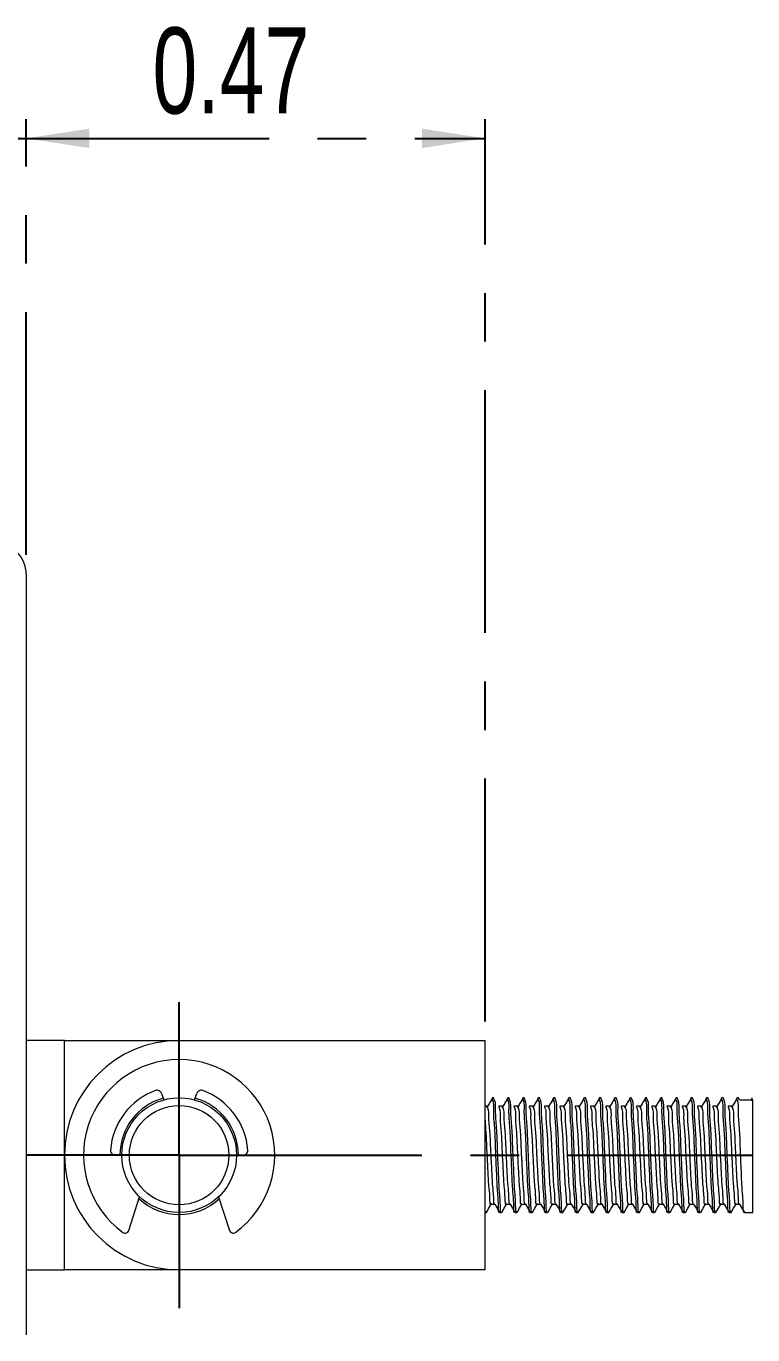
# Paper-space layout '시트4_ENG_with accessory' of a CAD drawing. Header units: inches. Extents: x 0.2 to 16.3, y 0.2 to 11.5.
# Drawn here: x 8.029 to 9.525, y 4.509 to 7.204 of the extents above; entities that cross this region are included whole.
import ezdxf

# ---------------------------------------------------------------- set-up
doc = ezdxf.new("R2010")
doc.units = ezdxf.units.IN
doc.header["$MEASUREMENT"] = 0
doc.linetypes.add('CENTERX2', pattern=[0.8, 0.5, -0.1, 0.1, -0.1])
doc.layers.add('CENTER_LINE', color=7, linetype='CENTERX2')
doc.styles.add('SLDTEXTSTYLE0', font='TXT', dxfattribs={"width": 0.7})
doc.dimstyles.new('SLDDIMSTYLE6', dxfattribs={"dimtxt": 0.177165, "dimasz": 0.13, "dimexe": 0, "dimexo": 0.0625, "dimgap": 0.044291, "dimtad": 1, "dimlfac": 0.5, "dimrnd": 1e-09, "dimzin": 12, "dimdsep": 46, "dimtxsty": 'SLDTEXTSTYLE0', "dimsah": 1, "dimcen": 0.09, "dimadec": 0, "dimazin": 3, "dimtfac": 1, "dimtofl": 0, "dimtmove": 0, "dimatfit": 3, "dimfxl": 1, "dimfrac": 2, "dimtolj": 1, "dimtzin": 12, "dimarcsym": 0})
doc.dimstyles.new('SLDDIMSTYLE7', dxfattribs={"dimtxt": 0.177165, "dimasz": 0.13, "dimexe": 0, "dimexo": 0.0625, "dimgap": 0.044291, "dimtad": 1, "dimlfac": 0.5, "dimrnd": 1e-09, "dimdsep": 46, "dimtxsty": 'SLDTEXTSTYLE0', "dimsah": 1, "dimcen": 0.09, "dimadec": 0, "dimazin": 2, "dimtfac": 1, "dimtofl": 0, "dimtmove": 0, "dimatfit": 3, "dimfxl": 1, "dimfrac": 2, "dimtolj": 1, "dimtzin": 12, "dimarcsym": 0})

# ---------------------------------------------------------------- blocks, each defined once
blk = doc.blocks.new('SW_BROKEN_VIEW_5')
at = {"color": 0, "linetype": 'CENTERX2'}
blk.add_line((0, 0), (1.1811, 0), dxfattribs=at)
blk = doc.blocks.new('_D_15')
at = {"layer": 'CENTER_LINE'}
for p, q in [((5.5091, 6.1149), (5.5091, 7.0123)), ((8.0288, 6.1149), (8.0288, 7.0123)), ((5.5091, 6.9729), (8.0288, 6.9729))]:
    blk.add_line(p, q, dxfattribs=at)
for points in [[(5.5091, 6.9729), (5.6391, 6.9529), (5.6391, 6.9929)], [(8.0288, 6.9729), (7.8988, 6.9929), (7.8988, 6.9529)]]:
    blk.add_solid(points, dxfattribs=at)
at = {"layer": 'CENTER_LINE', "insert": (6.5566, 7.2013), "char_height": 0.17717, "attachment_point": 1, "style": 'SLDTEXTSTYLE0'}
blk.add_mtext('1.26', dxfattribs=at)
blk = doc.blocks.new('_D_16')
at = {"layer": 'CENTER_LINE'}
for p, q in [((8.0288, 6.1149), (8.0288, 7.0123)), ((8.9737, 5.1542), (8.9737, 7.0123)), ((8.0288, 6.9729), (8.9737, 6.9729))]:
    blk.add_line(p, q, dxfattribs=at)
for points in [[(8.0288, 6.9729), (8.1588, 6.9529), (8.1588, 6.9929)], [(8.9737, 6.9729), (8.8437, 6.9929), (8.8437, 6.9529)]]:
    blk.add_solid(points, dxfattribs=at)
at = {"layer": 'CENTER_LINE', "insert": (8.2889, 7.2013), "char_height": 0.17717, "attachment_point": 1, "style": 'SLDTEXTSTYLE0'}
blk.add_mtext('0.47', dxfattribs=at)
blk = doc.blocks.new('SW_CENTERMARKSYMBOL_7')
at = {"layer": 'CENTER_LINE', "color": 0}
for p, q in [((0, 0.1969), (0, 0.315)), ((0, 0), (0, 0.1969)), ((-0.1969, 0), (-0.315, 0)), ((0, 0), (-0.1969, 0)), ((0, 0), (0, -0.1969)), ((0, 0), (0.1969, 0)), ((0.1969, 0), (0.315, 0)), ((0, -0.1969), (0, -0.315))]:
    blk.add_line(p, q, dxfattribs=at)

psp = doc.layouts.new('시트4_ENG_with accessory')

# ---------------------------------------------------------------- linework, layer by layer
at = {"color": 7, "linetype": 'Continuous', "lineweight": 18}
for p, q in [((8.0288, 6.0755), (8.0288, 4.5086)), ((8.1075, 5.1149), (8.0288, 5.1149)), ((8.1075, 5.1149), (8.3437, 5.1149)), ((8.1075, 5.0755), (8.1075, 5.1149)), ((8.3437, 5.1149), (8.8713, 5.1149)), ((8.8713, 5.1149), (8.9737, 5.1149)), ((8.9737, 4.6424), (8.9737, 5.1149)), ((8.1075, 4.8786), (8.1075, 5.0755)), ((8.3075, 5.0059), (8.3119, 4.9924)), ((8.3756, 4.9924), (8.38, 5.0059)), ((8.9875, 4.9961), (8.9867, 4.9907)), ((8.9919, 4.9967), (8.988, 4.9967)), ((9.019, 4.9961), (9.0182, 4.9907)), ((9.0234, 4.9967), (9.0195, 4.9967)), ((9.0505, 4.9961), (9.0497, 4.9907)), ((9.0549, 4.9967), (9.051, 4.9967)), ((9.082, 4.9961), (9.0812, 4.9907)), ((9.0864, 4.9967), (9.0825, 4.9967)), ((9.1135, 4.9961), (9.1127, 4.9907)), ((9.1179, 4.9967), (9.114, 4.9967)), ((9.145, 4.9961), (9.1442, 4.9907)), ((9.1494, 4.9967), (9.1455, 4.9967)), ((9.1765, 4.9961), (9.1757, 4.9907)), ((9.1809, 4.9967), (9.177, 4.9967)), ((9.208, 4.9961), (9.2072, 4.9907)), ((9.2124, 4.9967), (9.2085, 4.9967)), ((9.2394, 4.9961), (9.2387, 4.9907)), ((9.2439, 4.9967), (9.24, 4.9967)), ((9.2709, 4.9961), (9.2702, 4.9907)), ((9.2754, 4.9967), (9.2715, 4.9967)), ((9.3024, 4.9961), (9.3017, 4.9907)), ((9.3069, 4.9967), (9.303, 4.9967)), ((9.3339, 4.9961), (9.3331, 4.9907)), ((9.3384, 4.9967), (9.3345, 4.9967)), ((9.3654, 4.9961), (9.3646, 4.9907)), ((9.3699, 4.9967), (9.366, 4.9967)), ((9.3969, 4.9961), (9.3961, 4.9907)), ((9.4014, 4.9967), (9.3975, 4.9967)), ((9.4284, 4.9961), (9.4276, 4.9907)), ((9.4329, 4.9967), (9.4289, 4.9967)), ((9.4599, 4.9961), (9.4591, 4.9907)), ((9.4644, 4.9967), (9.4604, 4.9967)), ((9.4914, 4.9961), (9.4906, 4.9907)), ((9.4959, 4.9967), (9.4919, 4.9967)), ((9.4973, 4.992), (9.4959, 4.995)), ((9.5248, 4.992), (9.4973, 4.992)), ((9.5221, 4.9929), (9.5216, 4.992)), ((9.5248, 4.7605), (9.5248, 4.992)), ((8.978, 4.9796), (8.9737, 4.9796)), ((9.0095, 4.9796), (9.0016, 4.9796)), ((9.041, 4.9796), (9.0331, 4.9796)), ((9.0725, 4.9796), (9.0646, 4.9796)), ((9.104, 4.9796), (9.0961, 4.9796)), ((9.1355, 4.9796), (9.1276, 4.9796)), ((9.167, 4.9796), (9.1591, 4.9796)), ((9.1985, 4.9796), (9.1906, 4.9796)), ((9.2299, 4.9796), (9.2221, 4.9796)), ((9.2614, 4.9796), (9.2536, 4.9796)), ((9.2929, 4.9796), (9.2851, 4.9796)), ((9.3244, 4.9796), (9.3166, 4.9796)), ((9.3559, 4.9796), (9.3481, 4.9796)), ((9.3874, 4.9796), (9.3796, 4.9796)), ((9.4189, 4.9796), (9.411, 4.9796)), ((9.4504, 4.9796), (9.4425, 4.9796)), ((9.4819, 4.9796), (9.474, 4.9796)), ((8.1075, 4.6818), (8.1075, 4.8786)), ((8.2256, 4.8786), (8.2118, 4.8786)), ((8.4757, 4.8786), (8.4618, 4.8786)), ((8.2399, 4.7235), (8.2624, 4.7929)), ((8.425, 4.7929), (8.4476, 4.7235)), ((8.9861, 4.7776), (8.9937, 4.7776)), ((9.0176, 4.7776), (9.0252, 4.7776)), ((9.0491, 4.7776), (9.0567, 4.7776)), ((9.0806, 4.7776), (9.0882, 4.7776)), ((9.1121, 4.7776), (9.1197, 4.7776)), ((9.1436, 4.7776), (9.1512, 4.7776)), ((9.175, 4.7776), (9.1827, 4.7776)), ((9.2065, 4.7776), (9.2142, 4.7776)), ((9.238, 4.7776), (9.2457, 4.7776)), ((9.2695, 4.7776), (9.2772, 4.7776)), ((9.301, 4.7776), (9.3087, 4.7776)), ((9.3325, 4.7776), (9.3402, 4.7776)), ((9.364, 4.7776), (9.3717, 4.7776)), ((9.3955, 4.7776), (9.4032, 4.7776)), ((9.427, 4.7776), (9.4347, 4.7776)), ((9.4585, 4.7776), (9.4662, 4.7776)), ((9.49, 4.7776), (9.4976, 4.7776)), ((8.9737, 4.7605), (8.9762, 4.7605)), ((9.0038, 4.7605), (9.0077, 4.7605)), ((9.0352, 4.7605), (9.0392, 4.7605)), ((9.0667, 4.7605), (9.0707, 4.7605)), ((9.0982, 4.7605), (9.1022, 4.7605)), ((9.1297, 4.7605), (9.1337, 4.7605)), ((9.1612, 4.7605), (9.1652, 4.7605)), ((9.1927, 4.7605), (9.1967, 4.7605)), ((9.2242, 4.7605), (9.2282, 4.7605)), ((9.2557, 4.7605), (9.2597, 4.7605)), ((9.2872, 4.7605), (9.2912, 4.7605)), ((9.3187, 4.7605), (9.3226, 4.7605)), ((9.3502, 4.7605), (9.3541, 4.7605)), ((9.3817, 4.7605), (9.3856, 4.7605)), ((9.4132, 4.7605), (9.4171, 4.7605)), ((9.4447, 4.7605), (9.4486, 4.7605)), ((9.4762, 4.7605), (9.4801, 4.7605)), ((9.5077, 4.7605), (9.5248, 4.7605)), ((8.1075, 4.6424), (8.1075, 4.6818)), ((8.0288, 4.6424), (8.1075, 4.6424)), ((8.3437, 4.6424), (8.1075, 4.6424)), ((8.8713, 4.6424), (8.3437, 4.6424)), ((8.9737, 4.6424), (8.8713, 4.6424))]:
    psp.add_line(p, q, dxfattribs=at)
at = {"color": 7, "linetype": 'Continuous', "lineweight": 18, "flags": 128}
for points in [[(8.9765, 4.7607), (8.9815, 4.7693), (8.9864, 4.7778)], [(8.9935, 4.7779), (8.9985, 4.7693), (9.0034, 4.7608)], [(9.008, 4.7607), (9.013, 4.7693), (9.0179, 4.7778)], [(9.025, 4.7779), (9.03, 4.7693), (9.0349, 4.7608)], [(9.0395, 4.7607), (9.0445, 4.7693), (9.0494, 4.7778)], [(9.0565, 4.7779), (9.0615, 4.7693), (9.0664, 4.7608)], [(9.071, 4.7607), (9.076, 4.7693), (9.0809, 4.7778)], [(9.088, 4.7779), (9.093, 4.7693), (9.0979, 4.7608)], [(9.1025, 4.7607), (9.1075, 4.7693), (9.1124, 4.7778)], [(9.1195, 4.7779), (9.1245, 4.7693), (9.1294, 4.7608)], [(9.134, 4.7607), (9.139, 4.7693), (9.1439, 4.7778)], [(9.151, 4.7779), (9.156, 4.7693), (9.1609, 4.7608)], [(9.1655, 4.7607), (9.1705, 4.7693), (9.1754, 4.7778)], [(9.1825, 4.7779), (9.1874, 4.7693), (9.1924, 4.7608)], [(9.197, 4.7607), (9.2019, 4.7693), (9.2069, 4.7778)], [(9.214, 4.7779), (9.2189, 4.7693), (9.2239, 4.7608)], [(9.2285, 4.7607), (9.2334, 4.7693), (9.2384, 4.7778)], [(9.26, 4.7607), (9.2649, 4.7693), (9.2699, 4.7778)], [(9.277, 4.7779), (9.2819, 4.7693), (9.2869, 4.7608)], [(9.2915, 4.7607), (9.2964, 4.7693), (9.3014, 4.7778)], [(9.3085, 4.7779), (9.3134, 4.7693), (9.3184, 4.7608)], [(9.323, 4.7607), (9.3279, 4.7693), (9.3329, 4.7778)], [(9.34, 4.7779), (9.3449, 4.7693), (9.3499, 4.7608)], [(9.3545, 4.7607), (9.3594, 4.7693), (9.3644, 4.7778)], [(9.3715, 4.7779), (9.3764, 4.7693), (9.3814, 4.7608)], [(9.386, 4.7607), (9.3909, 4.7693), (9.3959, 4.7778)], [(9.403, 4.7779), (9.4079, 4.7693), (9.4129, 4.7608)], [(9.4175, 4.7607), (9.4224, 4.7693), (9.4274, 4.7778)], [(9.449, 4.7607), (9.4539, 4.7693), (9.4589, 4.7778)], [(9.466, 4.7779), (9.4709, 4.7693), (9.4759, 4.7608)], [(9.4805, 4.7607), (9.4854, 4.7693), (9.4904, 4.7778)], [(9.4975, 4.7779), (9.5024, 4.7693), (9.5074, 4.7608)]]:
    psp.add_lwpolyline(points, dxfattribs=at)
at = {"color": 7, "linetype": 'Continuous', "lineweight": 18}
for radius in [0.1181, 0.1024]:
    psp.add_circle((8.3437, 4.8786), radius, dxfattribs=at)
for centre, radius, start, end in [((7.9658, 6.0755), 0.063, 359.9999, 90.0001), ((8.3437, 4.8786), 0.2362, 90, 270), ((8.3437, 4.8786), 0.1969, 306.0997, 233.9003), ((8.3437, 4.8786), 0.1417, 109.9978, 175.9038), ((8.3437, 4.8786), 0.122, 105.7281, 180.0001), ((8.2985, 5.0029), 0.00945, 17.9999, 109.9979), ((8.3437, 4.8786), 0.122, 0.0001, 74.2717), ((8.389, 5.0029), 0.00945, 70.0021, 162.0001), ((8.3437, 4.8786), 0.1417, 4.0962, 70.0022), ((8.2118, 4.8881), 0.00945, 175.9033, 270.001), ((8.4757, 4.8881), 0.00945, 269.999, 4.0967), ((8.3437, 4.8786), 0.122, 227.3841, 270.0006), ((8.3437, 4.8786), 0.122, 269.9996, 312.6158), ((8.2324, 4.7259), 0.00787, 233.8982, 342.0016), ((8.4551, 4.7259), 0.00787, 197.9984, 306.1018)]:
    psp.add_arc(centre, radius, start, end, dxfattribs=at)
for points, knots in [([(8.9867, 4.9929), (8.985, 4.9901), (8.9818, 4.9846), (8.9785, 4.979), (8.9768, 4.9762)], [0, 0, 0, 0, 0.500248, 1, 1, 1, 1]), ([(9.0038, 4.7623), (9.0036, 4.7619), (9.0013, 4.7568), (9.0013, 4.7881), (8.9987, 4.8045), (8.9973, 4.8487), (8.9951, 4.8904), (8.9942, 4.9329), (8.9903, 4.9656), (8.9922, 4.9867), (8.9885, 4.994), (8.988, 4.995)], [0, 0, 0, 0, 0.005163, 0.065862, 0.189107, 0.364216, 0.561052, 0.743625, 0.896475, 0.986161, 1, 1, 1, 1]), ([(9.0077, 4.7623), (9.0075, 4.7619), (9.0052, 4.7568), (9.0052, 4.7881), (9.0026, 4.8045), (9.0013, 4.8487), (8.999, 4.8904), (8.9981, 4.9329), (8.9943, 4.9656), (8.9961, 4.9867), (8.9924, 4.994), (8.9919, 4.995)], [0, 0, 0, 0, 0.005163, 0.065862, 0.189107, 0.364216, 0.561052, 0.743625, 0.896475, 0.986161, 1, 1, 1, 1]), ([(9.0182, 4.9929), (9.0165, 4.9901), (9.0133, 4.9846), (9.01, 4.979), (9.0083, 4.9762)], [0, 0, 0, 0, 0.50025, 1, 1, 1, 1]), ([(9.0352, 4.7623), (9.0351, 4.7619), (9.0328, 4.7568), (9.0328, 4.7881), (9.0302, 4.8045), (9.0288, 4.8487), (9.0265, 4.8904), (9.0257, 4.9329), (9.0218, 4.9656), (9.0237, 4.9867), (9.02, 4.994), (9.0195, 4.995)], [0, 0, 0, 0, 0.005163, 0.065862, 0.189107, 0.364216, 0.561052, 0.743625, 0.896475, 0.986161, 1, 1, 1, 1]), ([(9.0392, 4.7623), (9.039, 4.7619), (9.0367, 4.7568), (9.0367, 4.7881), (9.0341, 4.8045), (9.0328, 4.8487), (9.0305, 4.8904), (9.0296, 4.9329), (9.0258, 4.9656), (9.0276, 4.9867), (9.0239, 4.994), (9.0234, 4.995)], [0, 0, 0, 0, 0.005162, 0.065861, 0.189107, 0.364216, 0.561052, 0.743625, 0.896475, 0.986161, 1, 1, 1, 1]), ([(9.0497, 4.9929), (9.048, 4.9901), (9.0448, 4.9846), (9.0415, 4.979), (9.0398, 4.9762)], [0, 0, 0, 0, 0.500246, 1, 1, 1, 1]), ([(9.0667, 4.7623), (9.0666, 4.7619), (9.0643, 4.7568), (9.0643, 4.7881), (9.0617, 4.8045), (9.0603, 4.8487), (9.058, 4.8904), (9.0572, 4.9329), (9.0533, 4.9656), (9.0552, 4.9867), (9.0515, 4.994), (9.051, 4.995)], [0, 0, 0, 0, 0.005163, 0.065862, 0.189107, 0.364216, 0.561052, 0.743625, 0.896475, 0.986161, 1, 1, 1, 1]), ([(9.0707, 4.7623), (9.0705, 4.7619), (9.0682, 4.7568), (9.0682, 4.7881), (9.0656, 4.8045), (9.0643, 4.8487), (9.062, 4.8904), (9.0611, 4.9329), (9.0573, 4.9656), (9.0591, 4.9867), (9.0554, 4.994), (9.0549, 4.995)], [0, 0, 0, 0, 0.005163, 0.065862, 0.189107, 0.364216, 0.561052, 0.743625, 0.896475, 0.986161, 1, 1, 1, 1]), ([(9.0812, 4.9929), (9.0795, 4.9901), (9.0762, 4.9846), (9.073, 4.979), (9.0713, 4.9762)], [0, 0, 0, 0, 0.500248, 1, 1, 1, 1]), ([(9.0982, 4.7623), (9.0981, 4.7619), (9.0958, 4.7568), (9.0958, 4.7881), (9.0932, 4.8045), (9.0918, 4.8487), (9.0895, 4.8904), (9.0887, 4.9329), (9.0848, 4.9656), (9.0867, 4.9867), (9.083, 4.994), (9.0825, 4.995)], [0, 0, 0, 0, 0.005163, 0.065862, 0.189107, 0.364216, 0.561052, 0.743625, 0.896474, 0.986161, 1, 1, 1, 1]), ([(9.1022, 4.7623), (9.102, 4.7619), (9.0997, 4.7568), (9.0997, 4.7881), (9.0971, 4.8045), (9.0957, 4.8487), (9.0935, 4.8904), (9.0926, 4.9329), (9.0888, 4.9656), (9.0906, 4.9867), (9.0869, 4.994), (9.0864, 4.995)], [0, 0, 0, 0, 0.005163, 0.065862, 0.189107, 0.364216, 0.561052, 0.743625, 0.896475, 0.986161, 1, 1, 1, 1]), ([(9.1127, 4.9929), (9.111, 4.9901), (9.1077, 4.9846), (9.1045, 4.979), (9.1028, 4.9762)], [0, 0, 0, 0, 0.50025, 1, 1, 1, 1]), ([(9.1297, 4.7623), (9.1296, 4.7619), (9.1273, 4.7568), (9.1273, 4.7881), (9.1247, 4.8045), (9.1233, 4.8487), (9.121, 4.8904), (9.1202, 4.9329), (9.1163, 4.9656), (9.1182, 4.9867), (9.1145, 4.994), (9.114, 4.995)], [0, 0, 0, 0, 0.005163, 0.065862, 0.189107, 0.364216, 0.561052, 0.743625, 0.896475, 0.986161, 1, 1, 1, 1]), ([(9.1337, 4.7623), (9.1335, 4.7619), (9.1312, 4.7568), (9.1312, 4.7881), (9.1286, 4.8045), (9.1272, 4.8487), (9.125, 4.8904), (9.1241, 4.9329), (9.1202, 4.9656), (9.1221, 4.9867), (9.1184, 4.994), (9.1179, 4.995)], [0, 0, 0, 0, 0.005163, 0.065862, 0.189107, 0.364216, 0.561052, 0.743625, 0.896475, 0.986161, 1, 1, 1, 1]), ([(9.1442, 4.9929), (9.1425, 4.9901), (9.1392, 4.9846), (9.1359, 4.979), (9.1343, 4.9762)], [0, 0, 0, 0, 0.500248, 1, 1, 1, 1]), ([(9.1612, 4.7623), (9.1611, 4.7619), (9.1588, 4.7568), (9.1588, 4.7881), (9.1562, 4.8045), (9.1548, 4.8487), (9.1525, 4.8904), (9.1517, 4.9329), (9.1478, 4.9656), (9.1497, 4.9867), (9.146, 4.994), (9.1455, 4.995)], [0, 0, 0, 0, 0.0051626, 0.0658616, 0.189107, 0.3642162, 0.5610519, 0.7436248, 0.8964746, 0.9861609, 1, 1, 1, 1]), ([(9.1652, 4.7623), (9.165, 4.7619), (9.1627, 4.7568), (9.1627, 4.7881), (9.1601, 4.8045), (9.1587, 4.8487), (9.1565, 4.8904), (9.1556, 4.9329), (9.1517, 4.9656), (9.1536, 4.9867), (9.1499, 4.994), (9.1494, 4.995)], [0, 0, 0, 0, 0.005163, 0.065862, 0.189107, 0.364216, 0.561052, 0.743625, 0.896475, 0.986161, 1, 1, 1, 1]), ([(9.1757, 4.9929), (9.174, 4.9901), (9.1707, 4.9846), (9.1674, 4.979), (9.1658, 4.9762)], [0, 0, 0, 0, 0.500248, 1, 1, 1, 1]), ([(9.1927, 4.7623), (9.1925, 4.7619), (9.1903, 4.7568), (9.1903, 4.7881), (9.1877, 4.8045), (9.1863, 4.8487), (9.184, 4.8904), (9.1832, 4.9329), (9.1793, 4.9656), (9.1812, 4.9867), (9.1775, 4.994), (9.177, 4.995)], [0, 0, 0, 0, 0.005163, 0.065862, 0.189107, 0.364216, 0.561052, 0.743625, 0.896475, 0.986161, 1, 1, 1, 1]), ([(9.1967, 4.7623), (9.1965, 4.7619), (9.1942, 4.7568), (9.1942, 4.7881), (9.1916, 4.8045), (9.1902, 4.8487), (9.188, 4.8904), (9.1871, 4.9329), (9.1832, 4.9656), (9.1851, 4.9867), (9.1814, 4.994), (9.1809, 4.995)], [0, 0, 0, 0, 0.005163, 0.065862, 0.189107, 0.364216, 0.561052, 0.743625, 0.896475, 0.986161, 1, 1, 1, 1]), ([(9.2072, 4.9929), (9.2055, 4.9901), (9.2022, 4.9846), (9.1989, 4.979), (9.1973, 4.9762)], [0, 0, 0, 0, 0.500246, 1, 1, 1, 1]), ([(9.2242, 4.7623), (9.224, 4.7619), (9.2218, 4.7568), (9.2218, 4.7881), (9.2192, 4.8045), (9.2178, 4.8487), (9.2155, 4.8904), (9.2147, 4.9329), (9.2108, 4.9656), (9.2127, 4.9867), (9.209, 4.994), (9.2085, 4.995)], [0, 0, 0, 0, 0.005163, 0.065862, 0.189107, 0.364216, 0.561052, 0.743625, 0.896475, 0.986161, 1, 1, 1, 1]), ([(9.2282, 4.7623), (9.228, 4.7619), (9.2257, 4.7568), (9.2257, 4.7881), (9.2231, 4.8045), (9.2217, 4.8487), (9.2195, 4.8904), (9.2186, 4.9329), (9.2147, 4.9656), (9.2166, 4.9867), (9.2129, 4.994), (9.2124, 4.995)], [0, 0, 0, 0, 0.005162, 0.065862, 0.189107, 0.364216, 0.561052, 0.743625, 0.896474, 0.986161, 1, 1, 1, 1]), ([(9.2387, 4.9929), (9.237, 4.9901), (9.2337, 4.9846), (9.2304, 4.979), (9.2288, 4.9762)], [0, 0, 0, 0, 0.500252, 1, 1, 1, 1]), ([(9.2557, 4.7623), (9.2555, 4.7619), (9.2533, 4.7568), (9.2533, 4.7881), (9.2507, 4.8045), (9.2493, 4.8487), (9.247, 4.8904), (9.2462, 4.9329), (9.2423, 4.9656), (9.2442, 4.9867), (9.2405, 4.994), (9.24, 4.995)], [0, 0, 0, 0, 0.005163, 0.065862, 0.189107, 0.364216, 0.561052, 0.743625, 0.896475, 0.986161, 1, 1, 1, 1]), ([(9.2597, 4.7623), (9.2595, 4.7619), (9.2572, 4.7568), (9.2572, 4.7881), (9.2546, 4.8045), (9.2532, 4.8487), (9.251, 4.8904), (9.2501, 4.9329), (9.2462, 4.9656), (9.2481, 4.9867), (9.2444, 4.994), (9.2439, 4.995)], [0, 0, 0, 0, 0.005163, 0.065862, 0.189107, 0.364216, 0.561052, 0.743625, 0.896474, 0.986161, 1, 1, 1, 1]), ([(9.2702, 4.9929), (9.2685, 4.9901), (9.2652, 4.9846), (9.2619, 4.979), (9.2603, 4.9762)], [0, 0, 0, 0, 0.500244, 1, 1, 1, 1]), ([(9.2872, 4.7623), (9.287, 4.7619), (9.2848, 4.7568), (9.2848, 4.7881), (9.2822, 4.8045), (9.2808, 4.8487), (9.2785, 4.8904), (9.2777, 4.9329), (9.2738, 4.9656), (9.2757, 4.9867), (9.272, 4.994), (9.2715, 4.995)], [0, 0, 0, 0, 0.005163, 0.065862, 0.189107, 0.364216, 0.561052, 0.743625, 0.896475, 0.986161, 1, 1, 1, 1]), ([(9.2912, 4.7623), (9.291, 4.7619), (9.2887, 4.7568), (9.2887, 4.7881), (9.2861, 4.8045), (9.2847, 4.8487), (9.2825, 4.8904), (9.2816, 4.9329), (9.2777, 4.9656), (9.2796, 4.9867), (9.2759, 4.994), (9.2754, 4.995)], [0, 0, 0, 0, 0.005163, 0.065862, 0.189107, 0.364216, 0.561052, 0.743625, 0.896475, 0.986161, 1, 1, 1, 1]), ([(9.3017, 4.9929), (9.3, 4.9901), (9.2967, 4.9846), (9.2934, 4.979), (9.2918, 4.9762)], [0, 0, 0, 0, 0.500244, 1, 1, 1, 1]), ([(9.3187, 4.7623), (9.3185, 4.7619), (9.3162, 4.7568), (9.3163, 4.7881), (9.3137, 4.8045), (9.3123, 4.8487), (9.31, 4.8904), (9.3092, 4.9329), (9.3053, 4.9656), (9.3072, 4.9867), (9.3035, 4.994), (9.303, 4.995)], [0, 0, 0, 0, 0.005162, 0.065862, 0.189107, 0.364216, 0.561052, 0.743625, 0.896474, 0.986161, 1, 1, 1, 1]), ([(9.3226, 4.7623), (9.3225, 4.7619), (9.3202, 4.7568), (9.3202, 4.7881), (9.3176, 4.8045), (9.3162, 4.8487), (9.3139, 4.8904), (9.3131, 4.9329), (9.3092, 4.9656), (9.3111, 4.9867), (9.3074, 4.994), (9.3069, 4.995)], [0, 0, 0, 0, 0.005163, 0.065862, 0.189107, 0.364216, 0.561052, 0.743625, 0.896475, 0.986161, 1, 1, 1, 1]), ([(9.3331, 4.9929), (9.3315, 4.9901), (9.3282, 4.9846), (9.3249, 4.979), (9.3233, 4.9762)], [0, 0, 0, 0, 0.500248, 1, 1, 1, 1]), ([(9.3502, 4.7623), (9.35, 4.7619), (9.3477, 4.7568), (9.3477, 4.7881), (9.3452, 4.8045), (9.3438, 4.8487), (9.3415, 4.8904), (9.3407, 4.9329), (9.3368, 4.9656), (9.3386, 4.9867), (9.335, 4.994), (9.3345, 4.995)], [0, 0, 0, 0, 0.005162, 0.065862, 0.189107, 0.364216, 0.561052, 0.743625, 0.896474, 0.986161, 1, 1, 1, 1]), ([(9.3541, 4.7623), (9.354, 4.7619), (9.3517, 4.7568), (9.3517, 4.7881), (9.3491, 4.8045), (9.3477, 4.8487), (9.3454, 4.8904), (9.3446, 4.9329), (9.3407, 4.9656), (9.3426, 4.9867), (9.3389, 4.994), (9.3384, 4.995)], [0, 0, 0, 0, 0.005162, 0.065862, 0.189107, 0.364216, 0.561052, 0.743625, 0.896474, 0.986161, 1, 1, 1, 1]), ([(9.3646, 4.9929), (9.363, 4.9901), (9.3597, 4.9846), (9.3564, 4.979), (9.3548, 4.9762)], [0, 0, 0, 0, 0.500252, 1, 1, 1, 1]), ([(9.3817, 4.7623), (9.3815, 4.7619), (9.3792, 4.7568), (9.3792, 4.7881), (9.3767, 4.8045), (9.3753, 4.8487), (9.373, 4.8904), (9.3722, 4.9329), (9.3683, 4.9656), (9.3701, 4.9867), (9.3664, 4.994), (9.366, 4.995)], [0, 0, 0, 0, 0.005162, 0.065861, 0.189107, 0.364216, 0.561052, 0.743625, 0.896474, 0.986161, 1, 1, 1, 1]), ([(9.3856, 4.7623), (9.3855, 4.7619), (9.3832, 4.7568), (9.3832, 4.7881), (9.3806, 4.8045), (9.3792, 4.8487), (9.3769, 4.8904), (9.3761, 4.9329), (9.3722, 4.9656), (9.3741, 4.9867), (9.3704, 4.994), (9.3699, 4.995)], [0, 0, 0, 0, 0.005162, 0.065862, 0.189107, 0.364216, 0.561052, 0.743625, 0.896474, 0.986161, 1, 1, 1, 1]), ([(9.3961, 4.9929), (9.3945, 4.9901), (9.3912, 4.9846), (9.3879, 4.979), (9.3863, 4.9762)], [0, 0, 0, 0, 0.500252, 1, 1, 1, 1]), ([(9.4132, 4.7623), (9.413, 4.7619), (9.4107, 4.7568), (9.4107, 4.7881), (9.4082, 4.8045), (9.4068, 4.8487), (9.4045, 4.8904), (9.4037, 4.9329), (9.3998, 4.9656), (9.4016, 4.9867), (9.3979, 4.994), (9.3975, 4.995)], [0, 0, 0, 0, 0.005163, 0.065862, 0.189107, 0.364216, 0.561052, 0.743625, 0.896475, 0.986161, 1, 1, 1, 1]), ([(9.4171, 4.7623), (9.417, 4.7619), (9.4147, 4.7568), (9.4147, 4.7881), (9.4121, 4.8045), (9.4107, 4.8487), (9.4084, 4.8904), (9.4076, 4.9329), (9.4037, 4.9656), (9.4056, 4.9867), (9.4019, 4.994), (9.4014, 4.995)], [0, 0, 0, 0, 0.005162, 0.065861, 0.189107, 0.364216, 0.561052, 0.743625, 0.896474, 0.986161, 1, 1, 1, 1]), ([(9.4276, 4.9929), (9.426, 4.9901), (9.4227, 4.9846), (9.4194, 4.979), (9.4178, 4.9762)], [0, 0, 0, 0, 0.500244, 1, 1, 1, 1]), ([(9.4447, 4.7623), (9.4445, 4.7619), (9.4422, 4.7568), (9.4422, 4.7881), (9.4397, 4.8045), (9.4383, 4.8487), (9.436, 4.8904), (9.4352, 4.9329), (9.4313, 4.9656), (9.4331, 4.9867), (9.4294, 4.994), (9.4289, 4.995)], [0, 0, 0, 0, 0.005163, 0.065862, 0.189107, 0.364216, 0.561052, 0.743625, 0.896475, 0.986161, 1, 1, 1, 1]), ([(9.4486, 4.7623), (9.4485, 4.7619), (9.4462, 4.7568), (9.4462, 4.7881), (9.4436, 4.8045), (9.4422, 4.8487), (9.4399, 4.8904), (9.4391, 4.9329), (9.4352, 4.9656), (9.4371, 4.9867), (9.4334, 4.994), (9.4329, 4.995)], [0, 0, 0, 0, 0.005163, 0.065862, 0.189107, 0.364216, 0.561052, 0.743625, 0.896475, 0.986161, 1, 1, 1, 1]), ([(9.4591, 4.9929), (9.4575, 4.9901), (9.4542, 4.9846), (9.4509, 4.979), (9.4493, 4.9762)], [0, 0, 0, 0, 0.500244, 1, 1, 1, 1]), ([(9.4762, 4.7623), (9.476, 4.7619), (9.4737, 4.7568), (9.4737, 4.7881), (9.4712, 4.8045), (9.4698, 4.8487), (9.4675, 4.8904), (9.4666, 4.9329), (9.4628, 4.9656), (9.4646, 4.9867), (9.4609, 4.994), (9.4604, 4.995)], [0, 0, 0, 0, 0.005162, 0.065862, 0.189107, 0.364216, 0.561052, 0.743625, 0.896475, 0.986161, 1, 1, 1, 1]), ([(9.4801, 4.7623), (9.4799, 4.7619), (9.4777, 4.7568), (9.4777, 4.7881), (9.4751, 4.8045), (9.4737, 4.8487), (9.4714, 4.8904), (9.4706, 4.9329), (9.4667, 4.9656), (9.4686, 4.9867), (9.4649, 4.994), (9.4644, 4.995)], [0, 0, 0, 0, 0.005163, 0.065862, 0.189107, 0.364216, 0.561052, 0.743625, 0.896475, 0.986161, 1, 1, 1, 1]), ([(9.4906, 4.9929), (9.489, 4.9901), (9.4857, 4.9846), (9.4824, 4.979), (9.4808, 4.9762)], [0, 0, 0, 0, 0.500248, 1, 1, 1, 1]), ([(9.5077, 4.7623), (9.5075, 4.7619), (9.5052, 4.7568), (9.5052, 4.7881), (9.5026, 4.8045), (9.5013, 4.8487), (9.499, 4.8904), (9.4981, 4.9329), (9.4943, 4.9656), (9.4961, 4.9867), (9.4924, 4.994), (9.4919, 4.995)], [0, 0, 0, 0, 0.005162, 0.065862, 0.189107, 0.364216, 0.561052, 0.743625, 0.896474, 0.986161, 1, 1, 1, 1]), ([(9.5248, 4.992), (9.5241, 4.994), (9.5225, 4.9984), (9.5222, 4.9934), (9.5221, 4.9907)], [0, 0, 0, 0, 0.452462, 1, 1, 1, 1]), ([(8.9935, 4.7784), (8.9935, 4.7783), (8.9914, 4.7745), (8.9915, 4.8015), (8.9889, 4.815), (8.9875, 4.8531), (8.9852, 4.8887), (8.9843, 4.9251), (8.9806, 4.9529), (8.9822, 4.9714), (8.9785, 4.9776), (8.978, 4.9785)], [0, 0, 0, 0, 0.001262, 0.062233, 0.185648, 0.360946, 0.557977, 0.740728, 0.893768, 0.983648, 1, 1, 1, 1]), ([(9.0175, 4.7791), (9.0174, 4.7788), (9.0151, 4.7745), (9.015, 4.801), (9.0125, 4.8153), (9.0111, 4.853), (9.0088, 4.8887), (9.0079, 4.9251), (9.0042, 4.9529), (9.0058, 4.9714), (9.0022, 4.9776), (9.0016, 4.9785)], [0, 0, 0, 0, 0.005464, 0.066182, 0.189082, 0.363651, 0.559861, 0.741851, 0.894253, 0.983759, 1, 1, 1, 1]), ([(9.025, 4.7784), (9.025, 4.7783), (9.0229, 4.7745), (9.023, 4.8015), (9.0204, 4.815), (9.019, 4.8531), (9.0167, 4.8887), (9.0158, 4.9251), (9.0121, 4.9529), (9.0137, 4.9714), (9.01, 4.9776), (9.0095, 4.9785)], [0, 0, 0, 0, 0.001262, 0.062233, 0.185648, 0.360947, 0.557977, 0.740728, 0.893768, 0.983648, 1, 1, 1, 1]), ([(9.049, 4.7791), (9.0489, 4.7788), (9.0466, 4.7745), (9.0465, 4.801), (9.044, 4.8153), (9.0426, 4.853), (9.0403, 4.8887), (9.0394, 4.9251), (9.0357, 4.9529), (9.0373, 4.9714), (9.0336, 4.9776), (9.0331, 4.9785)], [0, 0, 0, 0, 0.005465, 0.066182, 0.189083, 0.363651, 0.559861, 0.741851, 0.894253, 0.983759, 1, 1, 1, 1]), ([(9.0565, 4.7784), (9.0565, 4.7783), (9.0544, 4.7745), (9.0545, 4.8015), (9.0518, 4.815), (9.0505, 4.8531), (9.0482, 4.8887), (9.0473, 4.9251), (9.0436, 4.9529), (9.0452, 4.9714), (9.0415, 4.9776), (9.041, 4.9785)], [0, 0, 0, 0, 0.0012613, 0.0622329, 0.1856475, 0.3609463, 0.5579767, 0.740728, 0.8937678, 0.9836481, 1, 1, 1, 1]), ([(9.0805, 4.7791), (9.0804, 4.7788), (9.0781, 4.7745), (9.078, 4.801), (9.0755, 4.8153), (9.0741, 4.853), (9.0718, 4.8887), (9.0709, 4.9251), (9.0672, 4.9529), (9.0688, 4.9714), (9.0651, 4.9776), (9.0646, 4.9785)], [0, 0, 0, 0, 0.005464, 0.066182, 0.189082, 0.363651, 0.559861, 0.741851, 0.894253, 0.983759, 1, 1, 1, 1]), ([(9.088, 4.7784), (9.088, 4.7783), (9.0859, 4.7745), (9.086, 4.8015), (9.0833, 4.815), (9.082, 4.8531), (9.0797, 4.8887), (9.0788, 4.9251), (9.0751, 4.9529), (9.0767, 4.9714), (9.073, 4.9776), (9.0724, 4.9785)], [0, 0, 0, 0, 0.001262, 0.062233, 0.185648, 0.360946, 0.557977, 0.740728, 0.893768, 0.983648, 1, 1, 1, 1]), ([(9.112, 4.7791), (9.1118, 4.7788), (9.1096, 4.7745), (9.1095, 4.801), (9.107, 4.8153), (9.1056, 4.853), (9.1033, 4.8887), (9.1024, 4.9251), (9.0987, 4.9529), (9.1003, 4.9714), (9.0966, 4.9776), (9.0961, 4.9785)], [0, 0, 0, 0, 0.005465, 0.066182, 0.189083, 0.363651, 0.559861, 0.741851, 0.894253, 0.983759, 1, 1, 1, 1]), ([(9.1195, 4.7784), (9.1195, 4.7783), (9.1174, 4.7745), (9.1175, 4.8015), (9.1148, 4.815), (9.1135, 4.8531), (9.1112, 4.8887), (9.1103, 4.9251), (9.1066, 4.9529), (9.1082, 4.9714), (9.1045, 4.9776), (9.1039, 4.9785)], [0, 0, 0, 0, 0.001262, 0.062233, 0.185648, 0.360947, 0.557977, 0.740728, 0.893768, 0.983648, 1, 1, 1, 1]), ([(9.1435, 4.7791), (9.1433, 4.7788), (9.1411, 4.7745), (9.141, 4.801), (9.1385, 4.8153), (9.1371, 4.853), (9.1348, 4.8887), (9.1339, 4.9251), (9.1302, 4.9529), (9.1318, 4.9714), (9.1281, 4.9776), (9.1276, 4.9785)], [0, 0, 0, 0, 0.0054642, 0.0661818, 0.1890824, 0.3636511, 0.5598608, 0.741851, 0.8942534, 0.9837594, 1, 1, 1, 1]), ([(9.151, 4.7784), (9.1509, 4.7783), (9.1489, 4.7745), (9.149, 4.8015), (9.1463, 4.815), (9.145, 4.8531), (9.1427, 4.8887), (9.1418, 4.9251), (9.1381, 4.9529), (9.1397, 4.9714), (9.136, 4.9776), (9.1354, 4.9785)], [0, 0, 0, 0, 0.0012613, 0.0622329, 0.1856475, 0.3609463, 0.5579767, 0.740728, 0.8937678, 0.9836481, 1, 1, 1, 1]), ([(9.175, 4.7791), (9.1748, 4.7788), (9.1726, 4.7745), (9.1725, 4.801), (9.17, 4.8153), (9.1686, 4.853), (9.1663, 4.8887), (9.1654, 4.9251), (9.1617, 4.9529), (9.1633, 4.9714), (9.1596, 4.9776), (9.1591, 4.9785)], [0, 0, 0, 0, 0.005464, 0.066182, 0.189082, 0.363651, 0.559861, 0.741851, 0.894253, 0.983759, 1, 1, 1, 1]), ([(9.1825, 4.7784), (9.1824, 4.7783), (9.1804, 4.7745), (9.1805, 4.8015), (9.1778, 4.815), (9.1765, 4.8531), (9.1742, 4.8887), (9.1733, 4.9251), (9.1696, 4.9529), (9.1712, 4.9714), (9.1675, 4.9776), (9.1669, 4.9785)], [0, 0, 0, 0, 0.001262, 0.062233, 0.185648, 0.360946, 0.557977, 0.740728, 0.893768, 0.983648, 1, 1, 1, 1]), ([(9.2065, 4.7791), (9.2063, 4.7788), (9.2041, 4.7745), (9.204, 4.801), (9.2015, 4.8153), (9.2001, 4.853), (9.1978, 4.8887), (9.1969, 4.9251), (9.1932, 4.9529), (9.1948, 4.9714), (9.1911, 4.9776), (9.1906, 4.9785)], [0, 0, 0, 0, 0.005465, 0.066182, 0.189083, 0.363651, 0.559861, 0.741851, 0.894253, 0.983759, 1, 1, 1, 1]), ([(9.214, 4.7784), (9.2139, 4.7783), (9.2119, 4.7745), (9.2119, 4.8015), (9.2093, 4.815), (9.208, 4.8531), (9.2057, 4.8887), (9.2048, 4.9251), (9.2011, 4.9529), (9.2027, 4.9714), (9.199, 4.9776), (9.1984, 4.9785)], [0, 0, 0, 0, 0.001261, 0.062233, 0.185647, 0.360946, 0.557977, 0.740728, 0.893768, 0.983648, 1, 1, 1, 1]), ([(9.238, 4.7791), (9.2378, 4.7788), (9.2356, 4.7745), (9.2355, 4.801), (9.233, 4.8153), (9.2316, 4.853), (9.2293, 4.8887), (9.2284, 4.9251), (9.2247, 4.9529), (9.2263, 4.9714), (9.2226, 4.9776), (9.2221, 4.9785)], [0, 0, 0, 0, 0.005465, 0.066182, 0.189083, 0.363651, 0.559861, 0.741851, 0.894253, 0.983759, 1, 1, 1, 1]), ([(9.2455, 4.7784), (9.2454, 4.7783), (9.2434, 4.7745), (9.2434, 4.8015), (9.2408, 4.815), (9.2395, 4.8531), (9.2372, 4.8887), (9.2363, 4.9251), (9.2326, 4.9529), (9.2342, 4.9714), (9.2305, 4.9776), (9.2299, 4.9785)], [0, 0, 0, 0, 0.001261, 0.062233, 0.185647, 0.360946, 0.557976, 0.740728, 0.893767, 0.983648, 1, 1, 1, 1]), ([(9.2695, 4.7791), (9.2693, 4.7788), (9.2671, 4.7745), (9.267, 4.801), (9.2645, 4.8153), (9.2631, 4.853), (9.2608, 4.8887), (9.2599, 4.9251), (9.2562, 4.9529), (9.2578, 4.9714), (9.2541, 4.9776), (9.2536, 4.9785)], [0, 0, 0, 0, 0.005465, 0.066182, 0.189083, 0.363651, 0.559861, 0.741851, 0.894253, 0.983759, 1, 1, 1, 1]), ([(9.277, 4.7784), (9.2769, 4.7783), (9.2749, 4.7745), (9.2749, 4.8015), (9.2723, 4.815), (9.2709, 4.8531), (9.2687, 4.8887), (9.2678, 4.9251), (9.2641, 4.9529), (9.2657, 4.9714), (9.262, 4.9776), (9.2614, 4.9785)], [0, 0, 0, 0, 0.001261, 0.062233, 0.185647, 0.360946, 0.557976, 0.740728, 0.893767, 0.983648, 1, 1, 1, 1]), ([(9.301, 4.7791), (9.3008, 4.7788), (9.2986, 4.7745), (9.2985, 4.801), (9.296, 4.8153), (9.2946, 4.853), (9.2923, 4.8887), (9.2914, 4.9251), (9.2877, 4.9529), (9.2893, 4.9714), (9.2856, 4.9776), (9.2851, 4.9785)], [0, 0, 0, 0, 0.005464, 0.066182, 0.189082, 0.363651, 0.55986, 0.74185, 0.894253, 0.983759, 1, 1, 1, 1]), ([(9.3085, 4.7784), (9.3084, 4.7783), (9.3064, 4.7745), (9.3064, 4.8015), (9.3038, 4.815), (9.3024, 4.8531), (9.3002, 4.8887), (9.2993, 4.9251), (9.2955, 4.9529), (9.2972, 4.9714), (9.2935, 4.9776), (9.2929, 4.9785)], [0, 0, 0, 0, 0.001262, 0.062233, 0.185648, 0.360947, 0.557977, 0.740728, 0.893768, 0.983648, 1, 1, 1, 1]), ([(9.3325, 4.7791), (9.3323, 4.7788), (9.3301, 4.7745), (9.33, 4.801), (9.3275, 4.8153), (9.3261, 4.853), (9.3238, 4.8887), (9.3229, 4.9251), (9.3192, 4.9529), (9.3208, 4.9714), (9.3171, 4.9776), (9.3165, 4.9785)], [0, 0, 0, 0, 0.005465, 0.066182, 0.189083, 0.363651, 0.559861, 0.741851, 0.894253, 0.983759, 1, 1, 1, 1]), ([(9.34, 4.7784), (9.3399, 4.7783), (9.3379, 4.7745), (9.3379, 4.8015), (9.3353, 4.815), (9.3339, 4.8531), (9.3317, 4.8887), (9.3308, 4.9251), (9.327, 4.9529), (9.3287, 4.9714), (9.325, 4.9776), (9.3244, 4.9785)], [0, 0, 0, 0, 0.001262, 0.062233, 0.185648, 0.360947, 0.557977, 0.740728, 0.893768, 0.983648, 1, 1, 1, 1]), ([(9.364, 4.7791), (9.3638, 4.7788), (9.3616, 4.7745), (9.3615, 4.801), (9.359, 4.8153), (9.3575, 4.853), (9.3553, 4.8887), (9.3544, 4.9251), (9.3507, 4.9529), (9.3523, 4.9714), (9.3486, 4.9776), (9.348, 4.9785)], [0, 0, 0, 0, 0.005465, 0.066182, 0.189083, 0.363651, 0.559861, 0.741851, 0.894253, 0.983759, 1, 1, 1, 1]), ([(9.3715, 4.7784), (9.3714, 4.7783), (9.3694, 4.7745), (9.3694, 4.8015), (9.3668, 4.815), (9.3654, 4.8531), (9.3632, 4.8887), (9.3623, 4.9251), (9.3585, 4.9529), (9.3602, 4.9714), (9.3565, 4.9776), (9.3559, 4.9785)], [0, 0, 0, 0, 0.001261, 0.062233, 0.185648, 0.360946, 0.557977, 0.740728, 0.893768, 0.983648, 1, 1, 1, 1]), ([(9.3955, 4.7791), (9.3953, 4.7788), (9.3931, 4.7745), (9.393, 4.801), (9.3905, 4.8153), (9.389, 4.853), (9.3868, 4.8887), (9.3859, 4.9251), (9.3822, 4.9529), (9.3838, 4.9714), (9.3801, 4.9776), (9.3795, 4.9785)], [0, 0, 0, 0, 0.005465, 0.066182, 0.189083, 0.363651, 0.559861, 0.741851, 0.894253, 0.983759, 1, 1, 1, 1]), ([(9.403, 4.7784), (9.4029, 4.7783), (9.4009, 4.7745), (9.4009, 4.8015), (9.3983, 4.815), (9.3969, 4.8531), (9.3947, 4.8887), (9.3938, 4.9251), (9.39, 4.9529), (9.3917, 4.9714), (9.388, 4.9776), (9.3874, 4.9785)], [0, 0, 0, 0, 0.001261, 0.062233, 0.185647, 0.360946, 0.557976, 0.740728, 0.893767, 0.983648, 1, 1, 1, 1]), ([(9.427, 4.7791), (9.4268, 4.7788), (9.4246, 4.7745), (9.4245, 4.801), (9.422, 4.8153), (9.4205, 4.853), (9.4183, 4.8887), (9.4174, 4.9251), (9.4137, 4.9529), (9.4153, 4.9714), (9.4116, 4.9776), (9.411, 4.9785)], [0, 0, 0, 0, 0.005465, 0.066182, 0.189083, 0.363651, 0.559861, 0.741851, 0.894253, 0.983759, 1, 1, 1, 1]), ([(9.4345, 4.7784), (9.4344, 4.7783), (9.4324, 4.7745), (9.4324, 4.8015), (9.4298, 4.815), (9.4284, 4.8531), (9.4262, 4.8887), (9.4253, 4.9251), (9.4215, 4.9529), (9.4232, 4.9714), (9.4195, 4.9776), (9.4189, 4.9785)], [0, 0, 0, 0, 0.001261, 0.062233, 0.185647, 0.360946, 0.557976, 0.740728, 0.893767, 0.983648, 1, 1, 1, 1]), ([(9.4585, 4.7791), (9.4583, 4.7788), (9.4561, 4.7745), (9.456, 4.801), (9.4535, 4.8153), (9.452, 4.853), (9.4498, 4.8887), (9.4489, 4.9251), (9.4452, 4.9529), (9.4468, 4.9714), (9.4431, 4.9776), (9.4425, 4.9785)], [0, 0, 0, 0, 0.005464, 0.066182, 0.189082, 0.363651, 0.559861, 0.741851, 0.894253, 0.983759, 1, 1, 1, 1]), ([(9.4659, 4.7784), (9.4659, 4.7783), (9.4639, 4.7745), (9.4639, 4.8015), (9.4613, 4.815), (9.4599, 4.8531), (9.4577, 4.8887), (9.4568, 4.9251), (9.453, 4.9529), (9.4547, 4.9714), (9.451, 4.9776), (9.4504, 4.9785)], [0, 0, 0, 0, 0.001262, 0.062233, 0.185648, 0.360947, 0.557977, 0.740728, 0.893768, 0.983648, 1, 1, 1, 1]), ([(9.49, 4.7791), (9.4898, 4.7788), (9.4876, 4.7745), (9.4875, 4.801), (9.485, 4.8153), (9.4835, 4.853), (9.4813, 4.8887), (9.4804, 4.9251), (9.4766, 4.9529), (9.4783, 4.9714), (9.4746, 4.9776), (9.474, 4.9785)], [0, 0, 0, 0, 0.005464, 0.066182, 0.189082, 0.363651, 0.55986, 0.74185, 0.894253, 0.983759, 1, 1, 1, 1]), ([(9.4974, 4.7784), (9.4974, 4.7783), (9.4954, 4.7745), (9.4954, 4.8015), (9.4928, 4.815), (9.4914, 4.8531), (9.4892, 4.8887), (9.4883, 4.9251), (9.4845, 4.9529), (9.4862, 4.9714), (9.4825, 4.9776), (9.4819, 4.9785)], [0, 0, 0, 0, 0.001262, 0.062233, 0.185648, 0.360947, 0.557977, 0.740728, 0.893768, 0.983648, 1, 1, 1, 1]), ([(8.986, 4.7791), (8.9859, 4.7788), (8.9836, 4.7745), (8.9835, 4.801), (8.981, 4.8153), (8.9796, 4.853), (8.9775, 4.8888), (8.976, 4.9247), (8.9744, 4.947), (8.9737, 4.957)], [0, 0, 0, 0, 0.006132, 0.074275, 0.212205, 0.408122, 0.628327, 0.832573, 1, 1, 1, 1]), ([(8.9762, 4.7623), (8.976, 4.7619), (8.9738, 4.757), (8.9737, 4.7663), (8.9737, 4.7749)], [0, 0, 0, 0, 0.080871, 1, 1, 1, 1]), ([(9.2455, 4.7779), (9.2471, 4.775), (9.2504, 4.7693), (9.2537, 4.7637), (9.2554, 4.7608)], [0, 0, 0, 0, 0.499933, 1, 1, 1, 1]), ([(9.4345, 4.7779), (9.4361, 4.775), (9.4394, 4.7693), (9.4427, 4.7637), (9.4444, 4.7608)], [0, 0, 0, 0, 0.499933, 1, 1, 1, 1])]:
    psp.add_open_spline(points, degree=3, knots=knots, dxfattribs=at)

# ---------------------------------------------------------------- block references
at = {"color": 7, "linetype": 'Continuous'}
psp.add_blockref('SW_BROKEN_VIEW_5', (8.3437, 4.8786), dxfattribs=at)
at = {"layer": 'CENTER_LINE'}
psp.add_blockref('SW_CENTERMARKSYMBOL_7', (8.3437, 4.8786), dxfattribs=at)

# ---------------------------------------------------------------- dimensions: what is measured, and where the dimension line sits
for base, p1, p2, dimstyle, picture, middle in [((8.0288, 6.9729), (5.5091, 6.0755), (8.0288, 6.0755), 'SLDDIMSTYLE6', '_D_15', (6.7689, 6.9729)), ((8.9737, 6.9729), (8.0288, 6.0755), (8.9737, 5.1149), 'SLDDIMSTYLE7', '_D_16', (8.5012, 6.9729))]:
    dim = psp.add_linear_dim(base=base, p1=p1, p2=p2, dimstyle=dimstyle, dxfattribs=at)
    dim.commit()
    dim.dimension.update_dxf_attribs({"geometry": picture, "text_midpoint": middle, "dimtype": 160})

doc.saveas('drawing.dxf')
